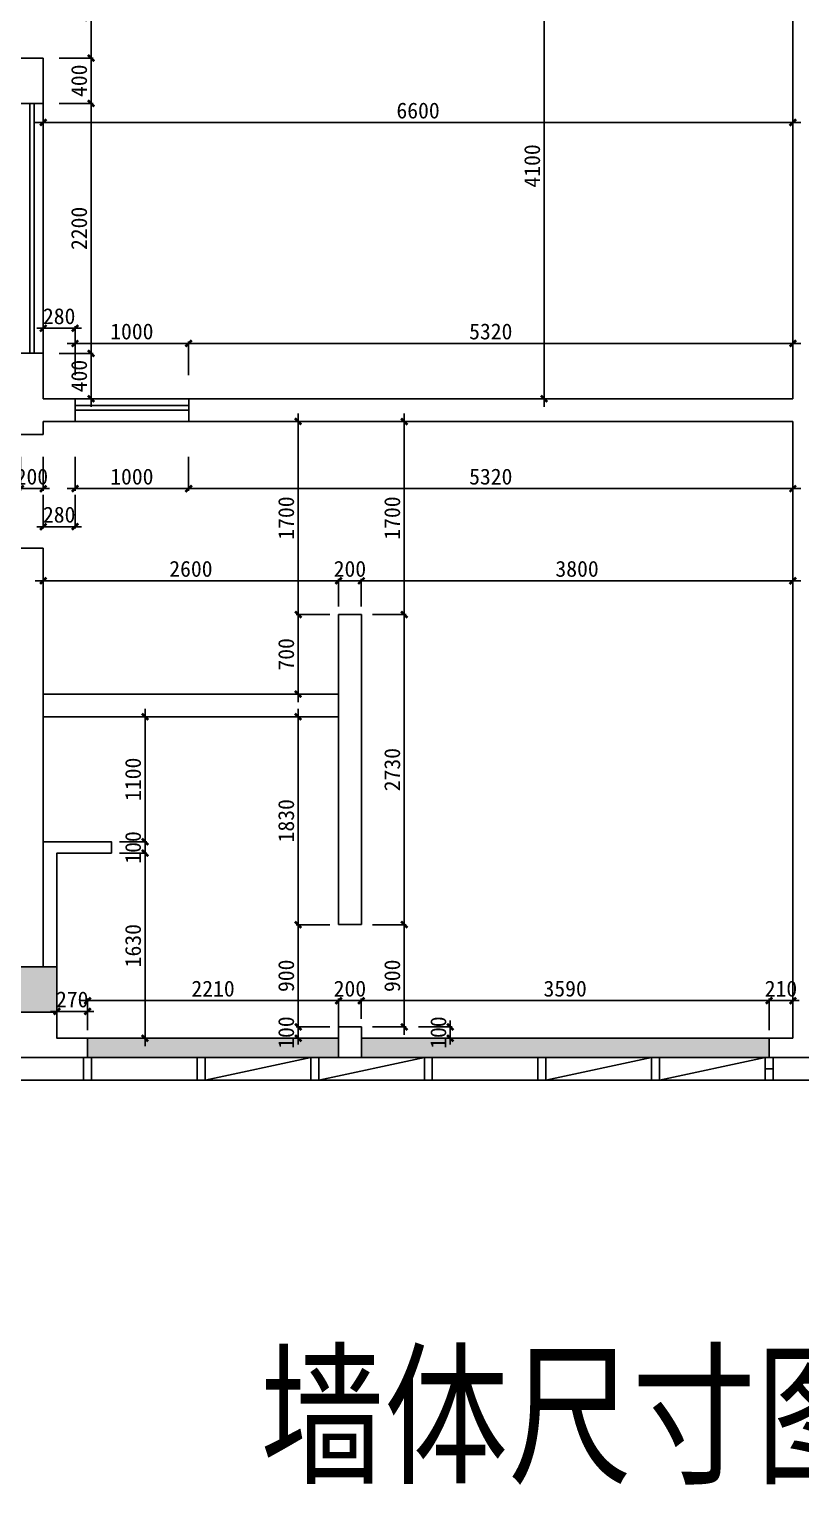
# Model space of a CAD drawing. Header units: millimetres. Extents: x 561810 to 956823, y -438984 to -391712.
# Drawn here: x 627675 to 634470, y -418565 to -405748 of the extents above; entities that cross this region are included whole.
import ezdxf

# ---------------------------------------------------------------- set-up
doc = ezdxf.new("R2010")
doc.units = ezdxf.units.MM
doc.header["$LTSCALE"] = 10
doc.header["$MEASUREMENT"] = 0
doc.layers.get('0').update_dxf_attribs({"linetype": 'CONTINUOUS'})
doc.layers.get('DEFPOINTS').update_dxf_attribs({"color": 1, "linetype": 'CONTINUOUS'})
for name, color, linetype in [('PUB_HATCH', 144, 'CONTINUOUS'), ('WALL', 7, 'CONTINUOUS'), ('WINDOW', 4, 'CONTINUOUS'), ('填充', 8, 'CONTINUOUS')]:
    doc.layers.add(name, color=color, linetype=linetype)
doc.styles.add('12', font='', dxfattribs={"width": 0.8})
doc.styles.add('施洛华标注样式', font='')
doc.styles.get('12').set_extended_font_data('SimSun')
doc.styles.get('施洛华标注样式').set_extended_font_data('SimSun')
doc.dimstyles.new('外标尺寸', dxfattribs={"dimscale": 70, "dimtxt": 3, "dimasz": 0.8, "dimexe": 0.25, "dimexo": 1, "dimgap": 0.5, "dimtad": 1, "dimdec": 0, "dimtxsty": '施洛华标注样式', "dimblk": 'ARCHTICK', "dimcen": 1.5, "dimdle": 1, "dimclrd": 250, "dimclre": 250, "dimclrt": 62, "dimadec": 0, "dimazin": 0, "dimtfac": 1, "dimtdec": 0, "dimtix": 1, "dimtmove": 1, "dimatfit": 3, "dimldrblk": 'ARCHTICK', "dimfxl": 0, "dimarcsym": 0})

# ---------------------------------------------------------------- blocks, each defined once
blk = doc.blocks.new('_ARCHTICK')
at = {"color": 0, "linetype": 'ByBlock', "const_width": 0.4}
blk.add_lwpolyline([(-0.5, -0.5), (0.5, 0.5)], dxfattribs=at)
blk = doc.blocks.new('*D682')
at = {"color": 250, "lineweight": -2}
for p, q in [((627941, -405003), (628238, -405003)), ((628221, -404933), (628221, -406073)), ((627941, -406003), (628238, -406003))]:
    blk.add_line(p, q, dxfattribs=at)
at = {"layer": 'DEFPOINTS', "color": 0}
for p in [(627800, -405003), (627720, -406003), (628221, -406003)]:
    blk.add_point(p, dxfattribs=at)
at = {"color": 250, "lineweight": -2, "xscale": 56, "yscale": 56, "zscale": 56}
for p, rotation in [((628221, -405003), 90), ((628221, -406003), 270)]:
    blk.add_blockref('_ARCHTICK', p, dxfattribs=dict(at, rotation=rotation))
at = {"color": 62, "insert": (628116, -405503), "char_height": 140, "attachment_point": 5, "rotation": 90, "style": '施洛华标注样式'}
blk.add_mtext('1000', dxfattribs=at)
blk = doc.blocks.new('*D683')
at = {"color": 250, "lineweight": -2}
for p, q in [((627941, -406403), (628238, -406403)), ((628221, -406333), (628221, -408673)), ((627941, -408603), (628238, -408603))]:
    blk.add_line(p, q, dxfattribs=at)
at = {"layer": 'DEFPOINTS', "color": 0}
for p in [(627800, -406403), (627800, -408603), (628221, -408603)]:
    blk.add_point(p, dxfattribs=at)
at = {"color": 250, "lineweight": -2, "xscale": 56, "yscale": 56, "zscale": 56}
for p, rotation in [((628221, -406403), 90), ((628221, -408603), 270)]:
    blk.add_blockref('_ARCHTICK', p, dxfattribs=dict(at, rotation=rotation))
at = {"color": 62, "insert": (628116, -407503), "char_height": 140, "attachment_point": 5, "rotation": 90, "style": '施洛华标注样式'}
blk.add_mtext('2200', dxfattribs=at)
blk = doc.blocks.new('*D684')
at = {"color": 250, "lineweight": -2}
for p, q in [((628221, -408533), (628221, -409073)), ((627941, -408603), (628238, -408603)), ((628010, -409003), (628238, -409003))]:
    blk.add_line(p, q, dxfattribs=at)
at = {"layer": 'DEFPOINTS', "color": 0}
for p in [(627800, -408603), (627940, -409003), (628221, -409003)]:
    blk.add_point(p, dxfattribs=at)
at = {"color": 250, "lineweight": -2, "xscale": 56, "yscale": 56, "zscale": 56}
for p, rotation in [((628221, -408603), 90), ((628221, -409003), 270)]:
    blk.add_blockref('_ARCHTICK', p, dxfattribs=dict(at, rotation=rotation))
at = {"color": 62, "insert": (628116, -408803), "char_height": 140, "attachment_point": 5, "rotation": 90, "style": '施洛华标注样式'}
blk.add_mtext('400', dxfattribs=at)
blk = doc.blocks.new('*D700')
at = {"color": 250, "lineweight": -2}
for p, q in [((627600, -409514), (627600, -409812)), ((627800, -409514), (627800, -409812)), ((627600, -409794), (627544, -409794)), ((627600, -409794), (627800, -409794)), ((627800, -409794), (627856, -409794))]:
    blk.add_line(p, q, dxfattribs=at)
at = {"layer": 'DEFPOINTS', "color": 0}
for p in [(627600, -409318), (627800, -409318), (627800, -409794)]:
    blk.add_point(p, dxfattribs=at)
at = {"color": 250, "lineweight": -2, "xscale": 56, "yscale": 56, "zscale": 56}
blk.add_blockref('_ARCHTICK', (627600, -409794), dxfattribs=at)
at = {"color": 250, "lineweight": -2, "xscale": 56, "yscale": 56, "zscale": 56, "rotation": 180}
blk.add_blockref('_ARCHTICK', (627800, -409794), dxfattribs=at)
at = {"color": 62, "insert": (627700, -409689), "char_height": 140, "attachment_point": 5, "style": '施洛华标注样式'}
blk.add_mtext('200', dxfattribs=at)
blk = doc.blocks.new('*D701')
at = {"color": 250, "lineweight": -2}
for p, q in [((627800, -409849), (627800, -410146)), ((628080, -409849), (628080, -410146)), ((627800, -410129), (627744, -410129)), ((627800, -410129), (628080, -410129)), ((628080, -410129), (628136, -410129))]:
    blk.add_line(p, q, dxfattribs=at)
at = {"layer": 'DEFPOINTS', "color": 0}
for p in [(628080, -409203), (627800, -409318), (628080, -410129)]:
    blk.add_point(p, dxfattribs=at)
at = {"color": 250, "lineweight": -2, "xscale": 56, "yscale": 56, "zscale": 56}
blk.add_blockref('_ARCHTICK', (627800, -410129), dxfattribs=at)
at = {"color": 250, "lineweight": -2, "xscale": 56, "yscale": 56, "zscale": 56, "rotation": 180}
blk.add_blockref('_ARCHTICK', (628080, -410129), dxfattribs=at)
at = {"color": 62, "insert": (627940, -410024), "char_height": 140, "attachment_point": 5, "style": '施洛华标注样式'}
blk.add_mtext('280', dxfattribs=at)
blk = doc.blocks.new('*D702')
at = {"color": 250, "lineweight": -2}
for p, q in [((628080, -409514), (628080, -409812)), ((629080, -409514), (629080, -409812)), ((628010, -409794), (629150, -409794))]:
    blk.add_line(p, q, dxfattribs=at)
at = {"layer": 'DEFPOINTS', "color": 0}
for p in [(628080, -409203), (629080, -409203), (629080, -409794)]:
    blk.add_point(p, dxfattribs=at)
at = {"color": 250, "lineweight": -2, "xscale": 56, "yscale": 56, "zscale": 56, "rotation": 180}
blk.add_blockref('_ARCHTICK', (628080, -409794), dxfattribs=at)
at = {"color": 250, "lineweight": -2, "xscale": 56, "yscale": 56, "zscale": 56}
blk.add_blockref('_ARCHTICK', (629080, -409794), dxfattribs=at)
at = {"color": 62, "insert": (628580, -409689), "char_height": 140, "attachment_point": 5, "style": '施洛华标注样式'}
blk.add_mtext('1000', dxfattribs=at)
blk = doc.blocks.new('*D703')
at = {"color": 250, "lineweight": -2}
for p, q in [((629080, -409514), (629080, -409812)), ((634400, -409514), (634400, -409812)), ((629010, -409794), (634470, -409794))]:
    blk.add_line(p, q, dxfattribs=at)
at = {"layer": 'DEFPOINTS', "color": 0}
for p in [(629080, -409203), (634400, -409203), (634400, -409794)]:
    blk.add_point(p, dxfattribs=at)
at = {"color": 250, "lineweight": -2, "xscale": 56, "yscale": 56, "zscale": 56, "rotation": 180}
blk.add_blockref('_ARCHTICK', (629080, -409794), dxfattribs=at)
at = {"color": 250, "lineweight": -2, "xscale": 56, "yscale": 56, "zscale": 56}
blk.add_blockref('_ARCHTICK', (634400, -409794), dxfattribs=at)
at = {"color": 62, "insert": (631740, -409689), "char_height": 140, "attachment_point": 5, "style": '施洛华标注样式'}
blk.add_mtext('5320', dxfattribs=at)
blk = doc.blocks.new('*D704')
at = {"color": 250, "lineweight": -2}
for p, q in [((630698, -409203), (630995, -409203)), ((630978, -410973), (630978, -409133)), ((630698, -410903), (630995, -410903))]:
    blk.add_line(p, q, dxfattribs=at)
at = {"layer": 'DEFPOINTS', "color": 0}
for p in [(630500, -409203), (630978, -409203), (630600, -410903)]:
    blk.add_point(p, dxfattribs=at)
at = {"color": 250, "lineweight": -2, "xscale": 56, "yscale": 56, "zscale": 56}
for p, rotation in [((630978, -409203), 90), ((630978, -410903), 270)]:
    blk.add_blockref('_ARCHTICK', p, dxfattribs=dict(at, rotation=rotation))
at = {"color": 62, "insert": (630873, -410053), "char_height": 140, "attachment_point": 5, "rotation": 90, "style": '施洛华标注样式'}
blk.add_mtext('1700', dxfattribs=at)
blk = doc.blocks.new('*D705')
at = {"color": 250, "lineweight": -2}
for p, q in [((630978, -410833), (630978, -413703)), ((630698, -410903), (630995, -410903)), ((630698, -413633), (630995, -413633))]:
    blk.add_line(p, q, dxfattribs=at)
at = {"layer": 'DEFPOINTS', "color": 0}
for p in [(630600, -410903), (630600, -413633), (630978, -413633)]:
    blk.add_point(p, dxfattribs=at)
at = {"color": 250, "lineweight": -2, "xscale": 56, "yscale": 56, "zscale": 56}
for p, rotation in [((630978, -410903), 90), ((630978, -413633), 270)]:
    blk.add_blockref('_ARCHTICK', p, dxfattribs=dict(at, rotation=rotation))
at = {"color": 62, "insert": (630873, -412268), "char_height": 140, "attachment_point": 5, "rotation": 90, "style": '施洛华标注样式'}
blk.add_mtext('2730', dxfattribs=at)
blk = doc.blocks.new('*D706')
at = {"color": 250, "lineweight": -2}
for p, q in [((630978, -413563), (630978, -414603)), ((630698, -413633), (630995, -413633)), ((630698, -414533), (630995, -414533))]:
    blk.add_line(p, q, dxfattribs=at)
at = {"layer": 'DEFPOINTS', "color": 0}
for p in [(630600, -413633), (630600, -414533), (630978, -414533)]:
    blk.add_point(p, dxfattribs=at)
at = {"color": 250, "lineweight": -2, "xscale": 56, "yscale": 56, "zscale": 56}
for p, rotation in [((630978, -413633), 90), ((630978, -414533), 270)]:
    blk.add_blockref('_ARCHTICK', p, dxfattribs=dict(at, rotation=rotation))
at = {"color": 62, "insert": (630873, -414083), "char_height": 140, "attachment_point": 5, "rotation": 90, "style": '施洛华标注样式'}
blk.add_mtext('900', dxfattribs=at)
blk = doc.blocks.new('*D707')
at = {"color": 250, "lineweight": -2}
for p, q in [((631384, -414533), (631384, -414477)), ((631104, -414533), (631401, -414533)), ((631384, -414533), (631384, -414633)), ((631104, -414633), (631401, -414633)), ((631384, -414633), (631384, -414689))]:
    blk.add_line(p, q, dxfattribs=at)
at = {"layer": 'DEFPOINTS', "color": 0}
for p in [(630600, -414533), (630600, -414633), (631384, -414633)]:
    blk.add_point(p, dxfattribs=at)
at = {"color": 250, "lineweight": -2, "xscale": 56, "yscale": 56, "zscale": 56}
for p, rotation in [((631384, -414533), 270), ((631384, -414633), 90)]:
    blk.add_blockref('_ARCHTICK', p, dxfattribs=dict(at, rotation=rotation))
at = {"color": 62, "insert": (631279, -414583), "char_height": 140, "attachment_point": 5, "rotation": 90, "style": '施洛华标注样式'}
blk.add_mtext('100', dxfattribs=at)
blk = doc.blocks.new('*D708')
at = {"color": 250, "lineweight": -2}
for p, q in [((630044, -409203), (630026, -409203)), ((630044, -410973), (630044, -409133)), ((630324, -410903), (630026, -410903))]:
    blk.add_line(p, q, dxfattribs=at)
at = {"layer": 'DEFPOINTS', "color": 0}
for p in [(630044, -409203), (630053, -409203), (630400, -410903)]:
    blk.add_point(p, dxfattribs=at)
at = {"color": 250, "lineweight": -2, "xscale": 56, "yscale": 56, "zscale": 56}
for p, rotation in [((630044, -409203), 90), ((630044, -410903), 270)]:
    blk.add_blockref('_ARCHTICK', p, dxfattribs=dict(at, rotation=rotation))
at = {"color": 62, "insert": (629939, -410053), "char_height": 140, "attachment_point": 5, "rotation": 90, "style": '施洛华标注样式'}
blk.add_mtext('1700', dxfattribs=at)
blk = doc.blocks.new('*D709')
at = {"color": 250, "lineweight": -2}
for p, q in [((630470, -410606), (627730, -410606)), ((627800, -410833), (627800, -410589)), ((630400, -410833), (630400, -410589))]:
    blk.add_line(p, q, dxfattribs=at)
at = {"layer": 'DEFPOINTS', "color": 0}
for p in [(627800, -410606), (627800, -410903), (630400, -410903)]:
    blk.add_point(p, dxfattribs=at)
at = {"color": 250, "lineweight": -2, "xscale": 56, "yscale": 56, "zscale": 56, "rotation": 180}
blk.add_blockref('_ARCHTICK', (627800, -410606), dxfattribs=at)
at = {"color": 250, "lineweight": -2, "xscale": 56, "yscale": 56, "zscale": 56}
blk.add_blockref('_ARCHTICK', (630400, -410606), dxfattribs=at)
at = {"color": 62, "insert": (629100, -410501), "char_height": 140, "attachment_point": 5, "style": '施洛华标注样式'}
blk.add_mtext('2600', dxfattribs=at)
blk = doc.blocks.new('*D710')
at = {"color": 250, "lineweight": -2}
for p, q in [((630400, -410606), (630344, -410606)), ((630400, -410833), (630400, -410589)), ((630400, -410606), (630600, -410606)), ((630600, -410833), (630600, -410589)), ((630600, -410606), (630656, -410606))]:
    blk.add_line(p, q, dxfattribs=at)
at = {"layer": 'DEFPOINTS', "color": 0}
for p in [(630600, -410606), (630400, -410903), (630600, -410903)]:
    blk.add_point(p, dxfattribs=at)
at = {"color": 250, "lineweight": -2, "xscale": 56, "yscale": 56, "zscale": 56}
blk.add_blockref('_ARCHTICK', (630400, -410606), dxfattribs=at)
at = {"color": 250, "lineweight": -2, "xscale": 56, "yscale": 56, "zscale": 56, "rotation": 180}
blk.add_blockref('_ARCHTICK', (630600, -410606), dxfattribs=at)
at = {"color": 62, "insert": (630500, -410501), "char_height": 140, "attachment_point": 5, "style": '施洛华标注样式'}
blk.add_mtext('200', dxfattribs=at)
blk = doc.blocks.new('*D711')
at = {"color": 250, "lineweight": -2}
for p, q in [((630530, -410606), (634470, -410606)), ((630600, -410833), (630600, -410589)), ((634400, -410833), (634400, -410589))]:
    blk.add_line(p, q, dxfattribs=at)
at = {"layer": 'DEFPOINTS', "color": 0}
for p in [(634400, -410606), (630600, -410903), (634400, -410903)]:
    blk.add_point(p, dxfattribs=at)
at = {"color": 250, "lineweight": -2, "xscale": 56, "yscale": 56, "zscale": 56, "rotation": 180}
blk.add_blockref('_ARCHTICK', (630600, -410606), dxfattribs=at)
at = {"color": 250, "lineweight": -2, "xscale": 56, "yscale": 56, "zscale": 56}
blk.add_blockref('_ARCHTICK', (634400, -410606), dxfattribs=at)
at = {"color": 62, "insert": (632500, -410501), "char_height": 140, "attachment_point": 5, "style": '施洛华标注样式'}
blk.add_mtext('3800', dxfattribs=at)
blk = doc.blocks.new('*D712')
at = {"color": 250, "lineweight": -2}
for p, q in [((628696, -412973), (628696, -411733)), ((628470, -411803), (628713, -411803)), ((628470, -412903), (628713, -412903))]:
    blk.add_line(p, q, dxfattribs=at)
at = {"layer": 'DEFPOINTS', "color": 0}
for p in [(628400, -411803), (628696, -411803), (628400, -412903)]:
    blk.add_point(p, dxfattribs=at)
at = {"color": 250, "lineweight": -2, "xscale": 56, "yscale": 56, "zscale": 56}
for p, rotation in [((628696, -411803), 90), ((628696, -412903), 270)]:
    blk.add_blockref('_ARCHTICK', p, dxfattribs=dict(at, rotation=rotation))
at = {"color": 62, "insert": (628591, -412353), "char_height": 140, "attachment_point": 5, "rotation": 90, "style": '施洛华标注样式'}
blk.add_mtext('1100', dxfattribs=at)
blk = doc.blocks.new('*D713')
at = {"color": 250, "lineweight": -2}
for p, q in [((628470, -412903), (628713, -412903)), ((628696, -412903), (628696, -412847)), ((628696, -412903), (628696, -413003)), ((628470, -413003), (628713, -413003)), ((628696, -413003), (628696, -413059))]:
    blk.add_line(p, q, dxfattribs=at)
at = {"layer": 'DEFPOINTS', "color": 0}
for p in [(628400, -412903), (628400, -413003), (628696, -413003)]:
    blk.add_point(p, dxfattribs=at)
at = {"color": 250, "lineweight": -2, "xscale": 56, "yscale": 56, "zscale": 56}
for p, rotation in [((628696, -412903), 270), ((628696, -413003), 90)]:
    blk.add_blockref('_ARCHTICK', p, dxfattribs=dict(at, rotation=rotation))
at = {"color": 62, "insert": (628591, -412953), "char_height": 140, "attachment_point": 5, "rotation": 90, "style": '施洛华标注样式'}
blk.add_mtext('100', dxfattribs=at)
blk = doc.blocks.new('*D714')
at = {"color": 250, "lineweight": -2}
for p, q in [((628696, -412933), (628696, -414703)), ((628470, -413003), (628713, -413003)), ((628470, -414633), (628713, -414633))]:
    blk.add_line(p, q, dxfattribs=at)
at = {"layer": 'DEFPOINTS', "color": 0}
for p in [(628400, -413003), (628400, -414633), (628696, -414633)]:
    blk.add_point(p, dxfattribs=at)
at = {"color": 250, "lineweight": -2, "xscale": 56, "yscale": 56, "zscale": 56}
for p, rotation in [((628696, -413003), 90), ((628696, -414633), 270)]:
    blk.add_blockref('_ARCHTICK', p, dxfattribs=dict(at, rotation=rotation))
at = {"color": 62, "insert": (628591, -413818), "char_height": 140, "attachment_point": 5, "rotation": 90, "style": '施洛华标注样式'}
blk.add_mtext('1630', dxfattribs=at)
blk = doc.blocks.new('*D715')
at = {"color": 250, "lineweight": -2}
for p, q in [((632210, -404833), (632210, -409073)), ((632210, -404903), (632227, -404903)), ((632210, -409003), (632227, -409003))]:
    blk.add_line(p, q, dxfattribs=at)
at = {"layer": 'DEFPOINTS', "color": 0}
for p in [(632172, -404903), (632172, -409003), (632210, -409003)]:
    blk.add_point(p, dxfattribs=at)
at = {"color": 250, "lineweight": -2, "xscale": 56, "yscale": 56, "zscale": 56}
for p, rotation in [((632210, -404903), 90), ((632210, -409003), 270)]:
    blk.add_blockref('_ARCHTICK', p, dxfattribs=dict(at, rotation=rotation))
at = {"color": 62, "insert": (632105, -406953), "char_height": 140, "attachment_point": 5, "rotation": 90, "style": '施洛华标注样式'}
blk.add_mtext('4100', dxfattribs=at)
blk = doc.blocks.new('*D716')
at = {"color": 250, "lineweight": -2}
for p, q in [((627730, -406571), (634470, -406571)), ((627800, -406627), (627800, -406553)), ((634400, -406627), (634400, -406553))]:
    blk.add_line(p, q, dxfattribs=at)
at = {"layer": 'DEFPOINTS', "color": 0}
for p in [(634400, -406571), (627800, -406697), (634400, -406697)]:
    blk.add_point(p, dxfattribs=at)
at = {"color": 250, "lineweight": -2, "xscale": 56, "yscale": 56, "zscale": 56, "rotation": 180}
blk.add_blockref('_ARCHTICK', (627800, -406571), dxfattribs=at)
at = {"color": 250, "lineweight": -2, "xscale": 56, "yscale": 56, "zscale": 56}
blk.add_blockref('_ARCHTICK', (634400, -406571), dxfattribs=at)
at = {"color": 62, "insert": (631100, -406466), "char_height": 140, "attachment_point": 5, "style": '施洛华标注样式'}
blk.add_mtext('6600', dxfattribs=at)
blk = doc.blocks.new('*D740')
at = {"color": 250, "lineweight": -2}
for p, q in [((630044, -413703), (630044, -411733)), ((630324, -411803), (630026, -411803)), ((630324, -413633), (630026, -413633))]:
    blk.add_line(p, q, dxfattribs=at)
at = {"layer": 'DEFPOINTS', "color": 0}
for p in [(630044, -411803), (630400, -411803), (630400, -413633)]:
    blk.add_point(p, dxfattribs=at)
at = {"color": 250, "lineweight": -2, "xscale": 56, "yscale": 56, "zscale": 56}
for p, rotation in [((630044, -411803), 90), ((630044, -413633), 270)]:
    blk.add_blockref('_ARCHTICK', p, dxfattribs=dict(at, rotation=rotation))
at = {"color": 62, "insert": (629939, -412718), "char_height": 140, "attachment_point": 5, "rotation": 90, "style": '施洛华标注样式'}
blk.add_mtext('1830', dxfattribs=at)
blk = doc.blocks.new('*D741')
at = {"color": 250, "lineweight": -2}
for p, q in [((630044, -413563), (630044, -414603)), ((630324, -413633), (630026, -413633)), ((630324, -414533), (630026, -414533))]:
    blk.add_line(p, q, dxfattribs=at)
at = {"layer": 'DEFPOINTS', "color": 0}
for p in [(630400, -413633), (630044, -414533), (630400, -414533)]:
    blk.add_point(p, dxfattribs=at)
at = {"color": 250, "lineweight": -2, "xscale": 56, "yscale": 56, "zscale": 56}
for p, rotation in [((630044, -413633), 90), ((630044, -414533), 270)]:
    blk.add_blockref('_ARCHTICK', p, dxfattribs=dict(at, rotation=rotation))
at = {"color": 62, "insert": (629939, -414083), "char_height": 140, "attachment_point": 5, "rotation": 90, "style": '施洛华标注样式'}
blk.add_mtext('900', dxfattribs=at)
blk = doc.blocks.new('*D742')
at = {"color": 250, "lineweight": -2}
for p, q in [((630044, -414533), (630044, -414477)), ((630324, -414533), (630026, -414533)), ((630044, -414533), (630044, -414633)), ((630324, -414633), (630026, -414633)), ((630044, -414633), (630044, -414689))]:
    blk.add_line(p, q, dxfattribs=at)
at = {"layer": 'DEFPOINTS', "color": 0}
for p in [(630400, -414533), (630044, -414633), (630400, -414633)]:
    blk.add_point(p, dxfattribs=at)
at = {"color": 250, "lineweight": -2, "xscale": 56, "yscale": 56, "zscale": 56}
for p, rotation in [((630044, -414533), 270), ((630044, -414633), 90)]:
    blk.add_blockref('_ARCHTICK', p, dxfattribs=dict(at, rotation=rotation))
at = {"color": 62, "insert": (629939, -414583), "char_height": 140, "attachment_point": 5, "rotation": 90, "style": '施洛华标注样式'}
blk.add_mtext('100', dxfattribs=at)
blk = doc.blocks.new('*D811')
at = {"color": 250, "lineweight": -2}
for p, q in [((627800, -408382), (627744, -408382)), ((627800, -408662), (627800, -408365)), ((627800, -408382), (628080, -408382)), ((628080, -408662), (628080, -408365)), ((628080, -408382), (628136, -408382))]:
    blk.add_line(p, q, dxfattribs=at)
at = {"layer": 'DEFPOINTS', "color": 0}
for p in [(628080, -408382), (627800, -409003), (628080, -409014)]:
    blk.add_point(p, dxfattribs=at)
at = {"color": 250, "lineweight": -2, "xscale": 56, "yscale": 56, "zscale": 56}
blk.add_blockref('_ARCHTICK', (627800, -408382), dxfattribs=at)
at = {"color": 250, "lineweight": -2, "xscale": 56, "yscale": 56, "zscale": 56, "rotation": 180}
blk.add_blockref('_ARCHTICK', (628080, -408382), dxfattribs=at)
at = {"color": 62, "insert": (627940, -408277), "char_height": 140, "attachment_point": 5, "style": '施洛华标注样式'}
blk.add_mtext('280', dxfattribs=at)
blk = doc.blocks.new('*D812')
at = {"color": 250, "lineweight": -2}
for p, q in [((628010, -408516), (629150, -408516)), ((628080, -408796), (628080, -408499)), ((629080, -408796), (629080, -408499))]:
    blk.add_line(p, q, dxfattribs=at)
at = {"layer": 'DEFPOINTS', "color": 0}
for p in [(629080, -408516), (628080, -409014), (629080, -409014)]:
    blk.add_point(p, dxfattribs=at)
at = {"color": 250, "lineweight": -2, "xscale": 56, "yscale": 56, "zscale": 56, "rotation": 180}
blk.add_blockref('_ARCHTICK', (628080, -408516), dxfattribs=at)
at = {"color": 250, "lineweight": -2, "xscale": 56, "yscale": 56, "zscale": 56}
blk.add_blockref('_ARCHTICK', (629080, -408516), dxfattribs=at)
at = {"color": 62, "insert": (628580, -408411), "char_height": 140, "attachment_point": 5, "style": '施洛华标注样式'}
blk.add_mtext('1000', dxfattribs=at)
blk = doc.blocks.new('*D813')
at = {"color": 250, "lineweight": -2}
for p, q in [((629010, -408516), (634470, -408516)), ((629080, -408796), (629080, -408499)), ((634400, -408796), (634400, -408499))]:
    blk.add_line(p, q, dxfattribs=at)
at = {"layer": 'DEFPOINTS', "color": 0}
for p in [(634400, -408516), (629080, -409003), (634400, -409003)]:
    blk.add_point(p, dxfattribs=at)
at = {"color": 250, "lineweight": -2, "xscale": 56, "yscale": 56, "zscale": 56, "rotation": 180}
blk.add_blockref('_ARCHTICK', (629080, -408516), dxfattribs=at)
at = {"color": 250, "lineweight": -2, "xscale": 56, "yscale": 56, "zscale": 56}
blk.add_blockref('_ARCHTICK', (634400, -408516), dxfattribs=at)
at = {"color": 62, "insert": (631740, -408411), "char_height": 140, "attachment_point": 5, "style": '施洛华标注样式'}
blk.add_mtext('5320', dxfattribs=at)
blk = doc.blocks.new('*D852')
at = {"color": 250, "lineweight": -2}
for p, q in [((627920, -414397), (627864, -414397)), ((627920, -414563), (627920, -414379)), ((627920, -414397), (628190, -414397)), ((628190, -414563), (628190, -414379)), ((628190, -414397), (628246, -414397))]:
    blk.add_line(p, q, dxfattribs=at)
at = {"layer": 'DEFPOINTS', "color": 0}
for p in [(628190, -414397), (627920, -414633), (628190, -414633)]:
    blk.add_point(p, dxfattribs=at)
at = {"color": 250, "lineweight": -2, "xscale": 56, "yscale": 56, "zscale": 56}
blk.add_blockref('_ARCHTICK', (627920, -414397), dxfattribs=at)
at = {"color": 250, "lineweight": -2, "xscale": 56, "yscale": 56, "zscale": 56, "rotation": 180}
blk.add_blockref('_ARCHTICK', (628190, -414397), dxfattribs=at)
at = {"color": 62, "insert": (628055, -414292), "char_height": 140, "attachment_point": 5, "style": '施洛华标注样式'}
blk.add_mtext('270', dxfattribs=at)
blk = doc.blocks.new('*D853')
at = {"color": 250, "lineweight": -2}
for p, q in [((628120, -414302), (630470, -414302)), ((628190, -414563), (628190, -414284)), ((630400, -414582), (630400, -414284))]:
    blk.add_line(p, q, dxfattribs=at)
at = {"layer": 'DEFPOINTS', "color": 0}
for p in [(630400, -414302), (628190, -414633), (630400, -414668)]:
    blk.add_point(p, dxfattribs=at)
at = {"color": 250, "lineweight": -2, "xscale": 56, "yscale": 56, "zscale": 56, "rotation": 180}
blk.add_blockref('_ARCHTICK', (628190, -414302), dxfattribs=at)
at = {"color": 250, "lineweight": -2, "xscale": 56, "yscale": 56, "zscale": 56}
blk.add_blockref('_ARCHTICK', (630400, -414302), dxfattribs=at)
at = {"color": 62, "insert": (629295, -414197), "char_height": 140, "attachment_point": 5, "style": '施洛华标注样式'}
blk.add_mtext('2210', dxfattribs=at)
blk = doc.blocks.new('*D854')
at = {"color": 250, "lineweight": -2}
for p, q in [((630530, -414302), (634260, -414302)), ((630600, -414463), (630600, -414284)), ((634190, -414463), (634190, -414284))]:
    blk.add_line(p, q, dxfattribs=at)
at = {"layer": 'DEFPOINTS', "color": 0}
for p in [(634190, -414302), (630600, -414533), (634190, -414533)]:
    blk.add_point(p, dxfattribs=at)
at = {"color": 250, "lineweight": -2, "xscale": 56, "yscale": 56, "zscale": 56, "rotation": 180}
blk.add_blockref('_ARCHTICK', (630600, -414302), dxfattribs=at)
at = {"color": 250, "lineweight": -2, "xscale": 56, "yscale": 56, "zscale": 56}
blk.add_blockref('_ARCHTICK', (634190, -414302), dxfattribs=at)
at = {"color": 62, "insert": (632395, -414197), "char_height": 140, "attachment_point": 5, "style": '施洛华标注样式'}
blk.add_mtext('3590', dxfattribs=at)
blk = doc.blocks.new('*D855')
at = {"color": 250, "lineweight": -2}
for p, q in [((634190, -414302), (634134, -414302)), ((634190, -414563), (634190, -414284)), ((634190, -414302), (634400, -414302)), ((634400, -414563), (634400, -414284)), ((634400, -414302), (634456, -414302))]:
    blk.add_line(p, q, dxfattribs=at)
at = {"layer": 'DEFPOINTS', "color": 0}
for p in [(634400, -414302), (634190, -414633), (634400, -414633)]:
    blk.add_point(p, dxfattribs=at)
at = {"color": 250, "lineweight": -2, "xscale": 56, "yscale": 56, "zscale": 56}
blk.add_blockref('_ARCHTICK', (634190, -414302), dxfattribs=at)
at = {"color": 250, "lineweight": -2, "xscale": 56, "yscale": 56, "zscale": 56, "rotation": 180}
blk.add_blockref('_ARCHTICK', (634400, -414302), dxfattribs=at)
at = {"color": 62, "insert": (634295, -414197), "char_height": 140, "attachment_point": 5, "style": '施洛华标注样式'}
blk.add_mtext('210', dxfattribs=at)
blk = doc.blocks.new('*D856')
at = {"color": 250, "lineweight": -2}
for p, q in [((630044, -410833), (630044, -411673)), ((630324, -410903), (630026, -410903)), ((630324, -411603), (630026, -411603))]:
    blk.add_line(p, q, dxfattribs=at)
at = {"layer": 'DEFPOINTS', "color": 0}
for p in [(630400, -410903), (630044, -411603), (630400, -411603)]:
    blk.add_point(p, dxfattribs=at)
at = {"color": 250, "lineweight": -2, "xscale": 56, "yscale": 56, "zscale": 56}
for p, rotation in [((630044, -410903), 90), ((630044, -411603), 270)]:
    blk.add_blockref('_ARCHTICK', p, dxfattribs=dict(at, rotation=rotation))
at = {"color": 62, "insert": (629939, -411253), "char_height": 140, "attachment_point": 5, "rotation": 90, "style": '施洛华标注样式'}
blk.add_mtext('700', dxfattribs=at)
blk = doc.blocks.new('*D857')
at = {"color": 250, "lineweight": -2}
for p, q in [((630400, -414302), (630344, -414302)), ((630400, -414463), (630400, -414284)), ((630600, -414302), (630400, -414302)), ((630600, -414463), (630600, -414284)), ((630600, -414302), (630656, -414302))]:
    blk.add_line(p, q, dxfattribs=at)
at = {"layer": 'DEFPOINTS', "color": 0}
for p in [(630400, -414302), (630400, -414533), (630600, -414533)]:
    blk.add_point(p, dxfattribs=at)
at = {"color": 250, "lineweight": -2, "xscale": 56, "yscale": 56, "zscale": 56}
blk.add_blockref('_ARCHTICK', (630400, -414302), dxfattribs=at)
at = {"color": 250, "lineweight": -2, "xscale": 56, "yscale": 56, "zscale": 56, "rotation": 180}
blk.add_blockref('_ARCHTICK', (630600, -414302), dxfattribs=at)
at = {"color": 62, "insert": (630500, -414197), "char_height": 140, "attachment_point": 5, "style": '施洛华标注样式'}
blk.add_mtext('200', dxfattribs=at)
blk = doc.blocks.new('*D957')
at = {"color": 250, "lineweight": -2}
for p, q in [((627941, -406003), (628238, -406003)), ((628221, -405933), (628221, -406473)), ((627941, -406403), (628238, -406403))]:
    blk.add_line(p, q, dxfattribs=at)
at = {"layer": 'DEFPOINTS', "color": 0}
for p in [(627800, -406003), (627800, -406403), (628221, -406403)]:
    blk.add_point(p, dxfattribs=at)
at = {"color": 250, "lineweight": -2, "xscale": 56, "yscale": 56, "zscale": 56}
for p, rotation in [((628221, -406003), 90), ((628221, -406403), 270)]:
    blk.add_blockref('_ARCHTICK', p, dxfattribs=dict(at, rotation=rotation))
at = {"color": 62, "insert": (628116, -406203), "char_height": 140, "attachment_point": 5, "rotation": 90, "style": '施洛华标注样式'}
blk.add_mtext('400', dxfattribs=at)

msp = doc.modelspace()

# ---------------------------------------------------------------- hatches: boundary and pattern name
h = msp.add_hatch()
h.set_pattern_fill('AR-CONC', color=250, scale=20, style=0)
h.set_pattern_definition([(50, (633190.49, -414802.76), (143.452, -12.5504), [15, -165]), (355, (633190.49, -414802.76), (-27.7503, 150.4384), [12, -132]), (100.4514, (633202.44, -414803.8), (115.702, 137.888), [12.748, -140.2284]), (46.184, (633190.49, -414762.76), (213.448, -33.104), [22.5, -247.5]), (96.6356, (633208.27, -414765.51), (186.9325, 194.824), [19.122, -210.343]), (351.184, (633190.49, -414762.76), (186.932, 194.824), [18, -198]), (21, (633210.49, -414772.76), (119.3814, -80.5238), [15, -165]), (326, (633210.49, -414772.76), (48.663, 145.03), [12, -132]), (71.4514, (633220.44, -414779.47), (168.0445, 64.506), [12.748, -140.2284]), (37.5, (633190.487, -414802.755), (2.43197, 66.57877), [0, -130.4, 0, -134, 0, -132.5]), (7.5, (633190.49, -414802.755), (52.6139, 78.8823), [0, -76.4, 0, -127.4, 0, -50.5]), (327.5, (633145.887, -414802.755), (106.7645, -4.511), [0, -50, 0, -156, 0, -207]), (317.5, (633125.89, -414802.755), (116.6372, 20.021), [0, -65, 0, -103.6, 0, -147])])
h.paths.add_polyline_path([(630400.5, -414802.8), (630400.5, -414632.8), (628190.5, -414632.8), (628190.5, -414802.8)])
h.paths.add_polyline_path([(630600.5, -414632.8), (630600.5, -414802.8), (634190.5, -414802.8), (634190.5, -414632.8)])
at = {"layer": 'PUB_HATCH'}
h = msp.add_hatch(color=256, dxfattribs=at)
h.paths.add_polyline_path([(627520.5, -414402.8), (627520.5, -414002.8), (627920.5, -414002.8), (627920.5, -414402.8)])
h.paths.add_polyline_path([(615660.5, -414402.8), (615660.5, -414002.8), (616060.5, -414002.8), (616060.5, -414402.8)])
h.paths.add_polyline_path([(615660.5, -409202.8), (615660.5, -408802.8), (616060.5, -408802.8), (616060.5, -409202.8)])
h.paths.add_polyline_path([(615660.5, -402742.8), (615660.5, -402342.8), (616060.5, -402342.8), (616060.5, -402742.8)])
h.paths.add_polyline_path([(651370.5, -402742.8), (651370.5, -402342.8), (651770.5, -402342.8), (651770.5, -402742.8)])
h.paths.add_polyline_path([(651370.5, -409202.8), (651370.5, -408802.8), (651770.5, -408802.8), (651770.5, -409202.8)])
h.paths.add_polyline_path([(651370.5, -414402.8), (651370.5, -414002.8), (651770.5, -414002.8), (651770.5, -414402.8)])
h.paths.add_polyline_path([(639510.5, -414402.8), (639510.5, -414002.8), (639910.5, -414002.8), (639910.5, -414402.8)])

# ---------------------------------------------------------------- linework, layer by layer
at = {"color": 250}
for p, q in [((628080.5, -409002.8), (629080.5, -409002.8)), ((628080.5, -409202.8), (629080.5, -409202.8))]:
    msp.add_line(p, q, dxfattribs=at)
at = {"color": 1}
for p, q in [((628155.5, -414802.8), (628155.5, -415002.8)), ((628225.5, -414802.8), (628155.5, -414802.8)), ((628225.5, -414802.8), (628225.5, -415002.8)), ((629155.5, -414802.8), (629155.5, -415002.8)), ((629225.5, -414802.8), (629225.5, -415002.8)), ((630155.5, -414802.8), (629225.5, -415002.8)), ((630155.5, -414802.8), (630155.5, -415002.8)), ((630225.5, -414802.8), (630225.5, -415002.8)), ((631155.5, -414802.8), (630225.5, -415002.8)), ((631155.5, -414802.8), (631155.5, -415002.8)), ((631225.5, -414802.8), (631225.5, -415002.8)), ((632155.5, -414802.8), (632155.5, -415002.8)), ((632225.5, -414802.8), (632225.5, -415002.8)), ((633155.5, -414802.8), (632225.5, -415002.8)), ((633155.5, -414802.8), (633155.5, -415002.8)), ((633225.5, -414802.8), (633225.5, -415002.8)), ((634155.5, -414802.8), (633225.5, -415002.8)), ((634155.5, -414802.8), (634155.5, -415002.8)), ((634225.5, -414802.8), (634155.5, -414802.8)), ((634155.5, -414802.8), (634190.5, -414802.8)), ((634225.5, -414802.8), (634225.5, -415002.8)), ((634225.5, -414902.8), (634155.5, -414902.8))]:
    msp.add_line(p, q, dxfattribs=at)
at = {"layer": 'WALL'}
for p, q in [((634400.5, -404902.8), (634400.5, -409002.8)), ((627800.5, -406002.8), (627600.5, -406002.8)), ((627800.5, -409002.8), (627800.5, -406002.8)), ((627800.5, -406402.8), (627600.5, -406402.8)), ((627800.5, -408602.8), (627600.5, -408602.8)), ((627800.5, -408602.8), (627800.5, -409002.8)), ((628080.5, -409002.8), (627800.5, -409002.8)), ((628080.5, -409202.8), (628080.5, -409002.8)), ((634400.5, -409002.8), (629080.5, -409002.8)), ((629080.5, -409202.8), (629080.5, -409002.8)), ((629080.5, -409202.8), (629080.5, -409002.8)), ((627800.5, -409202.8), (627800.5, -409317.8)), ((627800.5, -409202.8), (628080.5, -409202.8)), ((627800.5, -409202.8), (627800.5, -409317.8)), ((629080.5, -409202.8), (634400.5, -409202.8)), ((634400.5, -409202.8), (634400.5, -414632.8)), ((627800.5, -409317.8), (627600.5, -409317.8)), ((627600.5, -410317.8), (627800.5, -410317.8)), ((627800.5, -410317.8), (627600.5, -410317.8)), ((627800.5, -410317.8), (627800.5, -414002.8)), ((630400.5, -410902.8), (630400.5, -413632.8)), ((630400.5, -410902.8), (630600.5, -410902.8)), ((630600.5, -410902.8), (630600.5, -413632.8)), ((627800.5, -411602.8), (630400.5, -411602.8)), ((627800.5, -411802.8), (630400.5, -411802.8)), ((630400.5, -413632.8), (630600.5, -413632.8)), ((630400.5, -414532.8), (630600.5, -414532.8)), ((630400.5, -414532.8), (630400.5, -414802.8)), ((630600.5, -414532.8), (630600.5, -414802.8)), ((628190.5, -414802.8), (628190.5, -414632.8)), ((630600.5, -414632.8), (634400.5, -414632.8)), ((634190.5, -414802.8), (634190.5, -414632.8))]:
    msp.add_line(p, q, dxfattribs=at)
for points in [[(628400.5, -413002.8), (628400.5, -412902.8), (627800.5, -412902.8)], [(628400.5, -413002.8), (627920.5, -413002.8), (627920.5, -414632.8), (630400.5, -414632.8)], [(627520.5, -414402.8), (627520.5, -414002.8), (627920.5, -414002.8), (627920.5, -414402.8), (627520.5, -414402.8)]]:
    msp.add_lwpolyline(points, dxfattribs=at)
at = {"layer": 'WINDOW'}
for p, q in [((627680.5, -406402.8), (627680.5, -408602.8)), ((627720.5, -406402.8), (627720.5, -408602.8)), ((652220.5, -414802.8), (615220.5, -414802.8)), ((652340.5, -415002.8), (615020.5, -415002.8))]:
    msp.add_line(p, q, dxfattribs=at)
msp.add_lwpolyline([(628080.5, -409062.8), (629080.5, -409062.8), (629080.5, -409102.8), (628080.5, -409102.8), (628080.5, -409062.8)], dxfattribs=at)

# ---------------------------------------------------------------- texts
at = {"layer": '填充', "color": 142, "ltscale": 0.01, "style": '12', "width": 0.8}
msp.add_text('墙体尺寸图', height=1000, dxfattribs=at).set_placement((629711.8, -418450.5))

# ---------------------------------------------------------------- dimensions: what is measured, and where the dimension line sits
at = {"color": 1}
for base, p1, p2, picture, middle in [((632209.9, -409002.8), (632171.9, -404902.8), (632171.9, -409002.8), '*D715', (632104.9, -406952.8)), ((628220.9, -406002.8), (627800.5, -405002.8), (627720.5, -406002.8), '*D682', (628115.9, -405502.8)), ((628220.9, -406402.8), (627800.5, -406002.8), (627800.5, -406402.8), '*D957', (628115.9, -406202.8)), ((628220.9, -408602.8), (627800.5, -406402.8), (627800.5, -408602.8), '*D683', (628115.9, -407502.8)), ((628220.9, -409002.8), (627800.5, -408602.8), (627940.5, -409002.8), '*D684', (628115.9, -408802.8)), ((630043.5, -409202.8), (630400.5, -410902.8), (630053.5, -409202.8), '*D708', (629938.5, -410052.8)), ((630977.8, -409202.8), (630600.5, -410902.8), (630500.5, -409202.8), '*D704', (630872.8, -410052.8)), ((630043.5, -411602.8), (630400.5, -410902.8), (630400.5, -411602.8), '*D856', (629938.5, -411252.8)), ((630977.8, -413632.8), (630600.5, -410902.8), (630600.5, -413632.8), '*D705', (630872.8, -412267.8)), ((628695.7, -411802.8), (628400.5, -412902.8), (628400.5, -411802.8), '*D712', (628590.7, -412352.8)), ((630043.5, -411802.8), (630400.5, -413632.8), (630400.5, -411802.8), '*D740', (629938.5, -412717.8)), ((628695.7, -413002.8), (628400.5, -412902.8), (628400.5, -413002.8), '*D713', (628590.7, -412952.8)), ((628695.7, -414632.8), (628400.5, -413002.8), (628400.5, -414632.8), '*D714', (628590.7, -413817.8)), ((630043.5, -414532.8), (630400.5, -413632.8), (630400.5, -414532.8), '*D741', (629938.5, -414082.8)), ((630977.8, -414532.8), (630600.5, -413632.8), (630600.5, -414532.8), '*D706', (630872.8, -414082.8)), ((630043.5, -414632.8), (630400.5, -414532.8), (630400.5, -414632.8), '*D742', (629938.5, -414582.8)), ((631383.7, -414632.8), (630600.5, -414532.8), (630600.5, -414632.8), '*D707', (631278.7, -414582.8))]:
    dim = msp.add_linear_dim(base=base, p1=p1, p2=p2, angle=90, dimstyle='外标尺寸', override={"dimtxt": 2}, dxfattribs=at)
    dim.commit()
    dim.dimension.update_dxf_attribs({"geometry": picture, "text_midpoint": middle})
for base, p1, p2, picture, middle in [((634400.5, -406570.9), (627800.5, -406697), (634400.5, -406697), '*D716', (631100.5, -406465.9)), ((628080.5, -408382.4), (627800.5, -409002.8), (628080.5, -409013.9), '*D811', (627940.5, -408277.4)), ((629080.5, -408516.1), (628080.5, -409013.9), (629080.5, -409013.9), '*D812', (628580.5, -408411.1)), ((634400.5, -408516.1), (629080.5, -409002.8), (634400.5, -409002.8), '*D813', (631740.5, -408411.1)), ((628080.5, -410128.7), (627800.5, -409317.8), (628080.5, -409202.8), '*D701', (627940.5, -410023.7)), ((629080.5, -409794.1), (628080.5, -409202.8), (629080.5, -409202.8), '*D702', (628580.5, -409689.1)), ((634400.5, -409794.1), (629080.5, -409202.8), (634400.5, -409202.8), '*D703', (631740.5, -409689.1)), ((627800.5, -409794.1), (627600.5, -409317.8), (627800.5, -409317.8), '*D700', (627700.5, -409689.1)), ((627800.5, -410606.3), (630400.5, -410902.8), (627800.5, -410902.8), '*D709', (629100.5, -410501.3)), ((630600.5, -410606.3), (630400.5, -410902.8), (630600.5, -410902.8), '*D710', (630500.5, -410501.3)), ((634400.5, -410606.3), (630600.5, -410902.8), (634400.5, -410902.8), '*D711', (632500.5, -410501.3)), ((630400.5, -414301.9), (628190.5, -414632.8), (630400.5, -414667.8), '*D853', (629295.5, -414196.9)), ((630400.5, -414301.9), (630600.5, -414532.8), (630400.5, -414532.8), '*D857', (630500.5, -414196.9)), ((634190.5, -414301.9), (630600.5, -414532.8), (634190.5, -414532.8), '*D854', (632395.5, -414196.9)), ((634400.5, -414301.9), (634190.5, -414632.8), (634400.5, -414632.8), '*D855', (634295.5, -414196.9)), ((628190.5, -414396.7), (627920.5, -414632.8), (628190.5, -414632.8), '*D852', (628055.5, -414291.7))]:
    dim = msp.add_linear_dim(base=base, p1=p1, p2=p2, dimstyle='外标尺寸', override={"dimtxt": 2}, dxfattribs=at)
    dim.commit()
    dim.dimension.update_dxf_attribs({"geometry": picture, "text_midpoint": middle})

doc.saveas('drawing.dxf')
